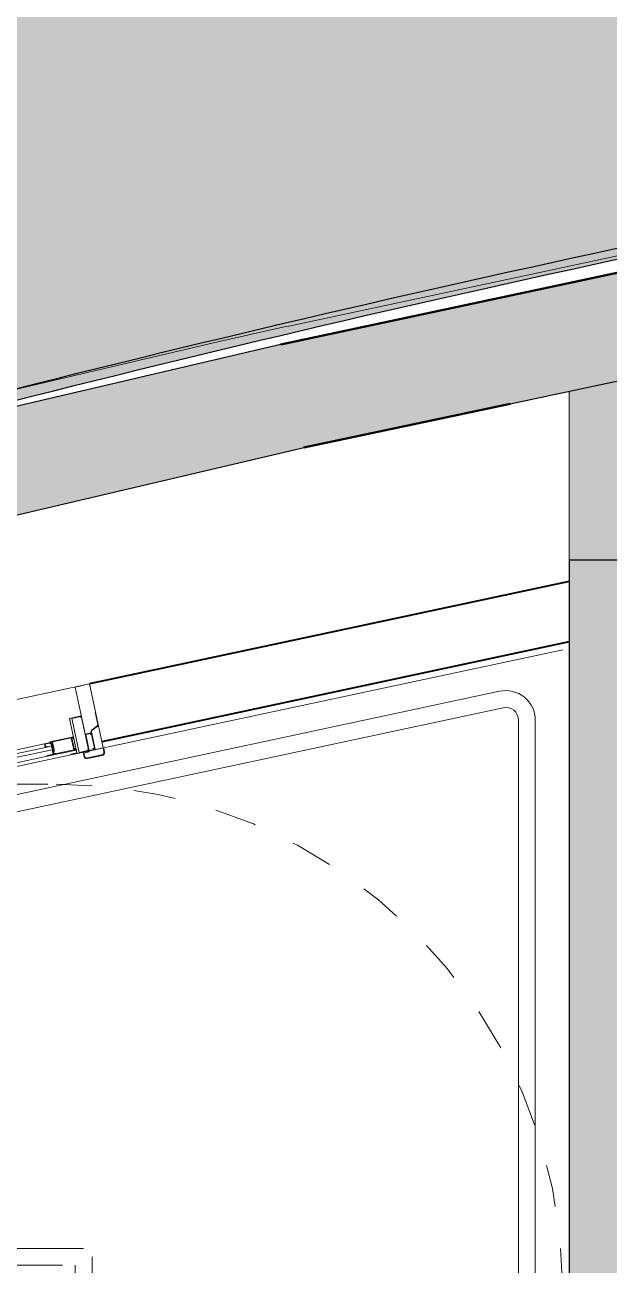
# Model space of a CAD drawing. Extents: x -14.2 to 52.3, y 3.7 to 90.9.
# Drawn here: x 6.863 to 8.247, y 24.754 to 27.693 of the extents above; entities that cross this region are included whole.
import ezdxf

# ---------------------------------------------------------------- set-up
doc = ezdxf.new("R2010")
doc.units = 0
doc.linetypes.add('limpo_PINI-PSG-PE-0102-LAZ-R00$0$Projeção', pattern=[0.396875, 0.238125, -0.15875])
for name, color, linetype in [('FOR_CONTROL', 2, 'Continuous'), ('limpo_PINI-PSG-PE-0102-LAZ-R00$0$PA_EXTE_3', 3, 'Continuous'), ('limpo_PINI-PSG-PE-0102-LAZ-R00$0$XR_ARQT', 7, 'Continuous'), ('XR_ARQT', 7, 'Continuous')]:
    doc.layers.add(name, color=color, linetype=linetype)
for name, color, linetype, lineweight in [('limpo_PINI-PSG-PE-0102-LAZ-R00$0$_Acima _ Corrimãos superiores', 7, 'limpo_PINI-PSG-PE-0102-LAZ-R00$0$Projeção', 5), ('limpo_PINI-PSG-PE-0102-LAZ-R00$0$A-DETL', 1, 'Continuous', 5), ('limpo_PINI-PSG-PE-0102-LAZ-R00$0$A-DETL-GENF', 1, 'Continuous', 5), ('limpo_PINI-PSG-PE-0102-LAZ-R00$0$A-FLOR-OVHD', 1, 'limpo_PINI-PSG-PE-0102-LAZ-R00$0$Projeção', 5), ('limpo_PINI-PSG-PE-0102-LAZ-R00$0$A-GLAZ', 151, 'Continuous', 5), ('limpo_PINI-PSG-PE-0102-LAZ-R00$0$A-WALL', 1, 'Continuous', 5), ('limpo_PINI-PSG-PE-0102-LAZ-R00$0$A-WALL-FNSH', 1, 'Continuous', 40), ('limpo_PINI-PSG-PE-0102-LAZ-R00$0$Corrimãos superiores', 7, 'Continuous', 5), ('limpo_PINI-PSG-PE-0102-LAZ-R00$0$S-BEAM', 12, 'Continuous', 5), ('limpo_PINI-PSG-PE-0102-LAZ-R00$0$S-COLS', 52, 'Continuous', 5)]:
    doc.layers.add(name, color=color, linetype=linetype, lineweight=lineweight)
doc.layers.add('PA_VEGE_AUX2', color=6, linetype='Continuous', plot=False)
doc.layers.add('PA_VEGE_FOR_DIEN', color=7, linetype='Continuous', lineweight=0, true_color=0xf6e26f)

# ---------------------------------------------------------------- blocks, each defined once
blk = doc.blocks.new('limpo_PINI-PSG-PE-0102-LAZ-R00$0$PINI-EST-PE-1101-TQR-R20_rvt-1-5PPE_008_LAZER__P_A_0_09_')
at = {"layer": 'limpo_PINI-PSG-PE-0102-LAZ-R00$0$S-BEAM'}
blk.add_hatch(color=50, dxfattribs=at).paths.add_polyline_path([(-249.9999999989989, 2299.999939629999), (-6.503266831714427e-08, 2299.999939629999), (-6.503266831714427e-08, 2753.625509995939), (-250.0000000650278, 2700.221920826172), (-250.0000000650278, 2321.93915090816)])
at = {"layer": 'limpo_PINI-PSG-PE-0102-LAZ-R00$0$S-COLS'}
h = blk.add_hatch(color=8, dxfattribs=at)
h.paths.add_polyline_path([(-3194.751455244714, 1000.046999254867), (-3219.917595124679, 1308.556371318867), (-3195.995428797973, 1547.263298242465), (-3220.888569781441, 1403.661030623523), (-3224.075395934081, 1325.957593506274), (-3218.838891671272, 1237.62728960931), (-3195.574080110567, 1007.443578054004)])
h.paths.add_polyline_path([(-3190.768896347021, 1577.413849040342), (-3078.370681454107, 1785.884000021798), (-2886.734503257663, 1942.648585189399), (-2914.992670855579, 1928.836338179826), (-3078.370681454107, 1794.6560883487), (-3184.77859737405, 1611.970376752358)])
h.paths.add_polyline_path([(-2242.109697290704, 2218.539518783009), (-2141.990352233764, 2249.894617891163), (-1896.982437459111, 2320.897897378903), (-2159.985202377434, 2248.008598787518)])
h.paths.add_polyline_path([(-932.9295162994757, 2811.161355225161), (-389.830558533127, 2925.992327107428), (445.9156234205523, 3105.182449630955), (-874.4296685516296, 2823.635699705128)])
at = {"layer": 'limpo_PINI-PSG-PE-0102-LAZ-R00$0$S-BEAM', "color": 55, "lineweight": 18}
blk.add_line((-250.000000065033, 2700.221879371169), (-250.000000065033, 2299.999939629995), dxfattribs=at)
at = {"layer": 'limpo_PINI-PSG-PE-0102-LAZ-R00$0$S-COLS', "color": 7, "lineweight": 50}
for p, q in [((2199.999999935931, 3479.218513004887), (-932.9295162994789, 2811.161355225159)), ((-878.5723068536959, 2567.126758009377), (-389.8305579088969, 2670.35204152658))]:
    blk.add_line(p, q, dxfattribs=at)
blk = doc.blocks.new('limpo_PINI-PSG-PE-0102-LAZ-R00$0$DAA_003_VEN_FIX_1FO - 0_60x0_60m 2-2892851-5PPE_008_LAZER__P_A_0_09_')
at = {"layer": 'limpo_PINI-PSG-PE-0102-LAZ-R00$0$A-DETL-GENF'}
for p, q in [((-300.0000000000078, 70.00000000096756), (-335.0000000000079, 70.00000000096756)), ((334.9999999999919, 70.00000000096756), (-335.0000000000079, 70.00000000096756)), ((-335.0000000000079, 70.00000000096756), (-335.0000000000079, -84.99999999999878)), ((-300.0000000000078, -54.48437802623921), (-300.0000000000078, 70.00000000096756)), ((299.9999999999919, 70.00000000096756), (334.9999999999919, 70.00000000096756)), ((299.9999999999919, -54.48812489434322), (299.9999999999919, 70.00000000096756)), ((334.9999999999919, -84.99999999999878), (334.9999999999919, 70.00000000096756)), ((-334.0188180490112, 1.923783273024473), (-335.000000000008, 1.923783273024469)), ((-335.0000000000078, -28.15390804663162), (-335.000000000008, 1.923783273024473)), ((-334.0188180490112, 1.923783273024473), (-334.018818049011, -28.0081942901278)), ((-299.9988070028244, 0.2266879946371509), (-300.0003190397877, -84.97159751242474)), ((-299.99887770372, -3.757073798676519), (-299.9988070028244, 0.2266879946371572)), ((-271.5992822712852, 0.226183980608433), (-299.9988070028243, 0.2266879946371612)), ((-271.5992822712852, 0.2261839806084304), (-299.9988070028244, 0.2266879946371509)), ((-271.600766661289, -83.41428676377619), (-271.5992822712852, 0.2261839806084304)), ((-271.600766661289, -83.41428676377619), (-271.5992822712852, 0.2261839806084304)), ((271.6001841591008, -83.42392709762788), (271.6016685491044, 0.2165436467567464)), ((271.6016685491044, 0.2165436467567464), (271.6001841591008, -83.42392709762788)), ((271.6016685491044, 0.216543646756739), (300.0011932806436, 0.216039632728098)), ((300.0011932806435, 0.2160396327281105), (271.6016685491044, 0.2165436467567464)), ((299.9996812436816, -84.9822458743338), (300.0011932806435, 0.2160396327281105)), ((300.0011225797481, -3.767722160585576), (300.0011932806436, 0.2160396327280999)), ((334.0188180489952, 1.923783273024473), (334.999999999992, 1.923783273024475)), ((334.0188180489952, 1.923783273024473), (334.0188180489951, -28.0081942901278)), ((334.9999999999919, -28.15390804663162), (334.999999999992, 1.923783273024473)), ((-298.2064515407418, -3.757105609347309), (-299.9988777037199, -3.75707379867652)), ((-298.2064515407419, -3.757105609347313), (-298.2064085193665, -1.332993294747018)), ((-298.2064085193664, -1.332993294747012), (-276.5993099500179, -1.333376761755774)), ((-276.5993099500179, -1.333376761755771), (-276.6007666519631, -83.41371690690936)), ((276.6016408687968, -1.343194568305814), (276.600184166852, -83.4235347134594)), ((298.2087394381453, -1.343578035314516), (276.6016408687968, -1.34319456830582)), ((298.20869641677, -3.767690349914814), (298.2087394381454, -1.343578035314518)), ((298.20869641677, -3.767690349914808), (300.0011225797481, -3.767722160585578)), ((-332.6681635313763, -31.80927712166014), (-317.5123983768753, -38.87845423054157)), ((-332.1263438409339, -30.97912621667609), (-317.0975605659787, -37.98907455109597)), ((-315.6208107982829, -84.9999999999987), (-315.6208107982832, -41.8512873489498)), ((-312.0153278147706, -47.95884489406256), (-314.6389746908429, -47.95884489406258)), ((-314.6389746908429, -47.95884489406258), (-314.6389746908426, -81.01688281833489)), ((-314.6378788402431, -41.91882843510251), (-314.637878840243, -46.97551774178994)), ((-314.637878840243, -46.97551774178995), (-313.000000000008, -46.97551774178994)), ((-313.000000000008, -46.97551774178994), (-313.000000000008, -45.66433272717929)), ((-313.000000000008, -45.66433272717929), (-312.0153278147707, -45.66433272717929)), ((-312.0153278147707, -45.66433272717929), (-312.0153278147707, -47.95884489406257)), ((-271.6006114492949, -48.58264789226982), (-271.6006579306931, -72.37654373311977)), ((-200.7987107881509, -46.30847504392307), (200.8028419472543, -46.30847504392307)), ((271.6006034024447, -48.59059265456513), (271.6006034024447, -72.38448849546049)), ((312.0153278147549, -45.66433272717941), (312.0153278147549, -47.95884489406269)), ((312.9999999999923, -45.66433272717941), (312.0153278147549, -45.66433272717941)), ((312.0153278147549, -47.95884489406267), (314.6389746908271, -47.95884489406269)), ((312.9999999999922, -46.97551774179006), (312.9999999999922, -45.66433272717941)), ((314.6378788402272, -46.97551774179006), (312.9999999999922, -46.97551774179005)), ((314.6378788402272, -41.91882843510262), (314.6378788402272, -46.97551774179004)), ((314.6389746908272, -47.95884489406269), (314.6389746908271, -81.01688281833499)), ((315.6208107982673, -84.99999999999882), (315.6208107982674, -41.8512873489499)), ((332.1263438409181, -30.97912621667609), (317.0975605659629, -37.98907455109606)), ((332.6681635313606, -31.80927712166016), (317.5123983768596, -38.87845423054165)), ((-336.0004881471134, -94.49979315639091), (-336.0003190476542, -84.97159751242438)), ((-336.0003190476542, -84.97159751242438), (-336.0004881471134, -94.49979315639096)), ((-336.0003190476542, -84.97159751242437), (-334.5003190474179, -84.97159751242438)), ((-300.0003190397877, -84.97159751242474), (-336.0003190476542, -84.97159751242438)), ((-335.0000000000079, -84.99999999999878), (334.9999999999919, -84.99999999999878)), ((-334.5004881473496, -94.49981977729571), (-334.500319047418, -84.9715975124244)), ((-315.6208107982829, -84.9999999999987), (-314.6393342668196, -84.9999999999987)), ((-314.6393342668196, -81.99999999999874), (-314.6393342668196, -84.9999999999987)), ((-313.0000000000078, -81.99999999999872), (-314.6393342668196, -81.99999999999874)), ((-314.6389746908427, -81.0168828183349), (-310.1606900284045, -81.01688281833488)), ((-310.1606900284045, -81.01688281833485), (-313.0000000000077, -82.65581601775902)), ((-313.0000000000077, -82.65581601775904), (-313.0000000000077, -81.99999999999879)), ((-300.0002483629145, -80.98918931462944), (-300.0003190639815, -84.97296076628344)), ((-300.0003190639815, -84.97296076628344), (-256.3608132810308, -84.97373524836821)), ((-298.2078221999365, -80.98922112530022), (-300.0002483629145, -80.98918931462944)), ((-298.2078221999365, -80.98922112530023), (-298.2078652213118, -83.41333343990061)), ((-276.600766651963, -83.41371690690936), (-298.2078652213117, -83.4133334399006)), ((-287.5003598587368, -87.27159751206248), (-287.5004881547512, -94.50065389897809)), ((-286.0003190683836, -84.97320922806112), (-286.0004881549875, -94.50068051988289)), ((-286.0004881549875, -94.50068051988286), (-286.0003190683836, -84.97320922806112)), ((-286.0003190683836, -84.97320922806112), (-256.3608132810307, -84.97373524836823)), ((-256.3607856098777, -83.41455723183226), (-271.600766661289, -83.41428676377619)), ((-256.3607856098778, -83.41455723183226), (-271.600766661289, -83.41428676377619)), ((-256.3607856098778, -83.41455723183226), (-256.3608132810307, -84.97373524836823)), ((-256.3608132810307, -84.97373524836823), (-256.3607856098778, -83.41455723183226)), ((201.0004915217162, -76.49617067744947), (-201.0005544233047, -76.49617067744947)), ((256.3602031076896, -83.42365662957185), (256.3601754365366, -84.98283464610783)), ((256.3602031076896, -83.42365662957185), (256.3601754365366, -84.98283464610783)), ((299.9996812194873, -84.9836091281925), (256.3601754365366, -84.98283464610785)), ((256.3601754365366, -84.98283464610783), (285.9996812238894, -84.98336066641487)), ((256.3602031076896, -83.42365662957185), (271.6001841591008, -83.42392709762788)), ((271.6001841591008, -83.42392709762788), (256.3602031076896, -83.42365662957185)), ((276.600184166852, -83.42353471345942), (298.2072827362007, -83.4239181804681)), ((285.9996812238894, -84.98336066641487), (285.9995121372855, -94.51083195823664)), ((285.9996812238894, -84.98336066641487), (285.9995121372855, -94.5108319582366)), ((287.4996404330637, -87.28180219222574), (287.4995121370494, -94.51085857914134)), ((298.2073257575761, -80.99980586586773), (298.2072827362008, -83.4239181804681)), ((298.2073257575761, -80.99980586586771), (299.9997519205542, -80.99983767653849)), ((299.9997519205542, -80.99983767653849), (299.9996812194873, -84.98360912819248)), ((335.9996812288705, -84.98352367776165), (299.9996812436816, -84.9822458743338)), ((310.1606900283889, -81.01688281833499), (312.9999999999922, -82.65581601775914)), ((314.6389746908271, -81.016882818335), (310.160690028389, -81.01688281833499)), ((312.9999999999923, -81.99999999999883), (314.639334266804, -81.99999999999883)), ((312.9999999999922, -82.65581601775915), (312.9999999999922, -81.9999999999989)), ((314.639334266804, -81.99999999999883), (314.639334266804, -84.99999999999882)), ((315.6208107982674, -84.99999999999882), (314.639334266804, -84.99999999999882)), ((334.4995121296477, -94.51169270082349), (334.4996812295792, -84.98347043595217)), ((335.9996812288705, -84.98352367776165), (334.4996812295792, -84.98347043595217)), ((335.9995121294114, -94.5117193217282), (335.9996812288705, -84.98352367776167)), ((335.9995121294114, -94.51171932172825), (335.9996812288705, -84.98352367776165)), ((-293.5006212583302, -102.0005474141779), (-328.5006212528183, -101.9999262597336)), ((-328.5006212528182, -101.9999262597336), (-293.5006212583302, -102.0005474141779)), ((-293.5005946374254, -100.5005474144142), (-328.5005946319135, -100.4999262599698)), ((293.4993790315807, -102.0109650615792), (328.4993790260688, -102.0115862160233)), ((293.4993790315807, -102.0109650615792), (328.4993790260688, -102.0115862160233)), ((293.4994056524854, -100.5109650618154), (328.4994056469735, -100.5115862162595))]:
    blk.add_line(p, q, dxfattribs=at)
at = {"layer": 'limpo_PINI-PSG-PE-0102-LAZ-R00$0$A-DETL-GENF', "lineweight": 15}
for p, q in [((-314.513857205422, -43.99999999999879), (-314.513857205422, -44.99999999999881)), ((-300.0000000000078, -43.99999999999872), (-314.513857205422, -43.99999999999879)), ((-314.513857205422, -44.99999999999881), (-314.000000000008, -44.9999999999988)), ((-314.000000000008, -44.99999999999881), (-314.000000000008, -46.9477534505149)), ((-314.000000000008, -46.9477534505149), (-313.0000000000079, -46.94775345051489)), ((-313.000000000008, -46.94775345051489), (-313.000000000008, -44.99999999999878)), ((-313.000000000008, -44.99999999999878), (-301.0000000000078, -44.99999999999873)), ((-301.0000000000078, -44.99999999999873), (-301.0000000000077, -83.99999999999872)), ((-300.0000000000077, -83.99999999999874), (-300.0000000000078, -43.99999999999873)), ((-271.6006845516247, -44.46357318241187), (-271.6006114492949, -48.58264789226981)), ((-271.6006845516247, -44.46357318241187), (-214.5005971073789, -44.4635731824206)), ((-269.9011092602657, -48.58261773074616), (-271.6006114492949, -48.58264789226982)), ((-269.9011557416593, -45.96354480486949), (-267.5006734387919, -45.96350220286273)), ((-269.9011557416593, -45.96354480486949), (-269.9011092602657, -48.58261773074616)), ((-267.5006734387919, -45.96350220286273), (-267.5001587666663, -74.9635757372184)), ((-265.7006509118537, -45.9635749663938), (-220.5005971463835, -45.96357496639934)), ((-265.7006509118605, -74.96360946585449), (-265.7006509118537, -45.9635749663938)), ((-220.5005971463835, -45.96357496639934), (-220.500597146387, -68.26360149531044)), ((-214.5005704864427, -45.96357496638742), (-219.0005953618069, -45.96357496638681)), ((-219.0005953618069, -45.9635749663868), (-219.0005953618101, -66.01362543957238)), ((-200.8007783556461, -46.31116561987037), (-218.8006319940056, -46.31148506812696)), ((-218.8005884118479, -48.76719563364539), (-218.8006319940056, -46.31148506812696)), ((-218.8005884118479, -48.76719563364539), (-217.1380722321441, -49.87443140924093)), ((-217.1380722321441, -49.87443140924093), (-217.137867482758, -61.41138272117244)), ((-216.000581818543, -62.51138649701834), (-216.0007965593699, -50.41145051425425)), ((216.0027635913066, -54.91778049808939), (-215.9986490586585, -54.91778049808939)), ((-214.5005971073789, -44.4635731824206), (-214.5005704864428, -45.96357496638742)), ((-213.0008498016512, -47.41139727291763), (-201.9006591713166, -47.4112002748411)), ((-201.9005455859721, -53.81135908891145), (-206.9418932072517, -53.8114485590672)), ((-206.9418932072517, -53.8114485590672), (-206.9418736859705, -54.91140824628695)), ((-206.9418736859705, -54.91140824628694), (-200.8006257267552, -54.91129925590328)), ((-201.9006591713166, -47.41120027484109), (-201.9005455859721, -53.81135908891145)), ((-200.8006257267552, -54.91129925590329), (-200.8007783556461, -46.31116561987037)), ((200.8006053170136, -54.9191057103471), (200.8007747462737, -46.31897207462875)), ((206.9418532760043, -54.91922669766449), (200.8006053170135, -54.9191057103471)), ((200.8007747462737, -46.31897207462875), (218.8006283839748, -46.31932668561654)), ((201.9006534130234, -47.4190088782156), (201.9005273249626, -53.81916769205187)), ((201.9005273249626, -53.81916769205186), (206.9418749460578, -53.81926701048498)), ((213.0008440429519, -47.41922756052509), (201.9006534130233, -47.41900887821561)), ((206.9418749460577, -53.81926701048499), (206.9418532760043, -54.9192266976645)), ((214.500597107254, -44.47140639979148), (214.5005675560628, -45.97140818370342)), ((214.5005675560629, -45.97140818370342), (219.0005924314185, -45.97141697450569)), ((271.6006845513908, -44.47151794485784), (214.500597107254, -44.47140639979146)), ((216.0005465619947, -62.51922264457633), (216.000784940058, -50.41928666225482)), ((217.1380616618975, -49.88226977891163), (217.137834375066, -61.41922109042117)), ((218.8005800045842, -48.77503725104514), (217.1380616618974, -49.88226977891163)), ((218.8005800045842, -48.77503725104514), (218.8006283839748, -46.31932668561655)), ((219.0005924314185, -45.97141697450568), (219.0005532636289, -66.02146744765301)), ((220.5005942159921, -45.97141990477312), (220.5005506528726, -68.27144643364167)), ((265.7006479813761, -45.97150820311558), (220.5005942159921, -45.97141990477313)), ((265.700591329788, -74.97154270252094), (265.7006479813762, -45.97150820311558)), ((267.500670508453, -45.97143895593022), (267.5000991846563, -74.97151248922516)), ((269.9011528112326, -45.97148624728146), (267.500670508453, -45.97143895593022)), ((269.9011528112327, -45.97148624728145), (269.9011012134777, -48.59055917306232)), ((269.9011012134777, -48.59055917306232), (271.6006034024447, -48.59059265456512)), ((271.6006845513908, -44.47151794485784), (271.6006034024447, -48.59059265456513)), ((299.999999999992, -43.9999999999989), (314.5138572054063, -43.9999999999989)), ((299.9999999999922, -83.9999999999989), (299.9999999999921, -43.9999999999989)), ((300.9999999999921, -44.9999999999989), (300.9999999999922, -83.99999999999889)), ((312.9999999999922, -44.99999999999889), (300.9999999999921, -44.9999999999989)), ((312.9999999999922, -46.94775345051501), (312.9999999999922, -44.9999999999989)), ((313.9999999999922, -46.947753450515), (312.9999999999922, -46.947753450515)), ((313.9999999999922, -44.99999999999891), (313.9999999999922, -46.947753450515)), ((314.5138572054063, -44.99999999999891), (313.9999999999922, -44.99999999999891)), ((314.5138572054063, -43.9999999999989), (314.5138572054063, -44.99999999999891)), ((-314.6393342668195, -81.9999999999987), (-313.0000000000077, -81.9999999999987)), ((-314.513857205422, -83.99999999999878), (-314.0000000000078, -83.99999999999878)), ((-314.513857205422, -83.99999999999878), (-314.513857205422, -84.99999999999875)), ((-314.513857205422, -84.99999999999875), (-290.0000000000078, -84.9999999999987)), ((-314.0000000000078, -81.99999999999879), (-313.0000000000078, -81.99999999999879)), ((-314.0000000000078, -83.99999999999878), (-314.0000000000078, -81.99999999999879)), ((-313.0000000000077, -81.99999999999879), (-313.0000000000077, -83.99999999999878)), ((-301.0000000000077, -83.99999999999872), (-313.0000000000077, -83.99999999999878)), ((-300.0003012925177, -87.27159751206241), (-300.0002604979911, -84.97296076732283)), ((-287.5003598587369, -87.2715975120625), (-300.0003012925177, -87.27159751206241)), ((-290.0000000000077, -83.99999999999872), (-300.0000000000077, -83.99999999999872)), ((-290.0000000000078, -84.9999999999987), (-290.0000000000078, -83.99999999999872)), ((-269.9006869835798, -72.37651356327693), (-271.6006579306931, -72.37654373311977)), ((-271.6006579306938, -76.46361125033208), (-271.6006579306931, -72.37654373311977)), ((-201.0005544232866, -76.46361125034296), (-271.6006579306938, -76.4636112503321)), ((-269.9006410695336, -74.96361833922518), (-269.9006869835798, -72.37651356327693)), ((-269.9006410695337, -74.96361833922518), (-267.5001587666664, -74.9635757372184)), ((-220.5005971464054, -74.96360946586161), (-265.7006509118605, -74.96360946585447)), ((-220.500597146387, -68.26360149531043), (-217.5005935774161, -68.26360149531172)), ((-220.500597146402, -73.61389400037591), (-220.5005971464054, -74.96360946586162)), ((-218.3732377741497, -74.79807289145708), (-219.8336678292117, -73.33764283256498)), ((-217.500593577414, -66.01359881863621), (-219.00059536181, -66.0136254395724)), ((-218.8006315630339, -61.41141223069499), (-217.137867482758, -61.41138272117245)), ((-218.8006315630339, -61.411412230695), (-218.800581728299, -64.21943485925016)), ((-217.7006222433412, -64.21941533797255), (-218.800581728299, -64.21943485925016)), ((-217.7006525556542, -62.51141666863217), (-216.0005818185429, -62.51138649701834)), ((-217.7006222433412, -64.21941533797255), (-217.7006525556542, -62.51141666863218)), ((-217.5005935774137, -63.86359537372593), (-216.0005917930541, -63.86356875278975)), ((-217.500593577414, -66.01359881863621), (-217.5005935774136, -63.86359537372594)), ((-217.5005935774161, -68.26360149531172), (-217.5005935774144, -74.4366118307144)), ((-216.000591793054, -63.86356875278975), (-216.0005917930535, -74.96360946586267)), ((-216.0005917930535, -74.96360946586266), (-201.0005810442228, -74.96360946586503)), ((-215.9985243028063, -63.8603386670697), (216.002621269646, -63.8603386670697)), ((-201.0005810442228, -74.96360946586503), (-201.0005544232866, -76.46361125034296)), ((201.0005214622738, -74.97141631088348), (201.0004919110826, -76.47141809530655)), ((201.0004919110827, -76.47141809530652), (271.6005954183551, -76.47155601266499)), ((216.0005322110758, -74.97144561341638), (201.0005214622738, -74.97141631088348)), ((216.0005538950164, -63.87140490036465), (216.0005322110759, -74.97144561341638)), ((217.7006172990437, -62.51925613727997), (216.0005465619947, -62.51922264457634)), ((217.5005556793212, -63.87143445155574), (216.0005538950164, -63.87140490036465)), ((218.8005984552811, -61.41925384815492), (217.137834375066, -61.41922109042117)), ((217.5005470839075, -68.27144057313313), (217.5005350249243, -74.44445090852403)), ((217.5005514792878, -66.02143789646192), (217.5005556793212, -63.87143445155574)), ((217.5005514792878, -66.02143789646192), (219.000553263629, -66.02146744765301)), ((220.5005506528727, -68.27144643364167), (217.5005470839075, -68.27144057313313)), ((217.7005836501537, -64.22725480655787), (217.7006172990437, -62.51925613727996)), ((217.7005836501537, -64.22725480655787), (218.8005431350713, -64.22727647660737)), ((218.3731785155433, -74.8059136739773), (219.8336114235541, -73.34548646803948)), ((218.800598455281, -61.41925384815492), (218.8005431350713, -64.22727647660737)), ((220.5005402010862, -73.62173893869692), (220.5005375644191, -74.97145440418005)), ((220.5005375644191, -74.97145440418007), (265.700591329788, -74.97154270252094)), ((269.9005814874358, -74.97155978057638), (267.5000991846563, -74.97151248922515)), ((269.9005814874358, -74.97155978057638), (269.9006324553936, -72.38445500472278)), ((269.9006324553936, -72.38445500472278), (271.6006034024447, -72.38448849546047)), ((271.6005954183551, -76.47155601266499), (271.6006034024447, -72.38448849546047)), ((287.4996404330637, -87.28180219222574), (299.9995818589704, -87.28224587189268)), ((289.9999999999923, -83.99999999999896), (299.9999999999922, -83.99999999999892)), ((289.9999999999922, -84.99999999999895), (289.9999999999922, -83.99999999999896)), ((314.5138572054064, -84.99999999999885), (289.9999999999922, -84.99999999999893)), ((299.9995818589704, -87.28224587189271), (299.9996226534969, -84.98360912715312)), ((300.9999999999922, -83.99999999999889), (312.9999999999922, -83.99999999999889)), ((312.9999999999922, -81.9999999999989), (312.9999999999922, -83.99999999999889)), ((313.9999999999922, -81.99999999999889), (312.9999999999923, -81.99999999999889)), ((314.6393342668039, -81.99999999999882), (312.9999999999922, -81.99999999999882)), ((313.9999999999922, -83.99999999999888), (313.9999999999922, -81.99999999999889)), ((314.5138572054064, -83.99999999999888), (313.9999999999922, -83.99999999999888)), ((314.5138572054064, -83.99999999999888), (314.5138572054064, -84.99999999999885))]:
    blk.add_line(p, q, dxfattribs=at)
at = {"layer": 'limpo_PINI-PSG-PE-0102-LAZ-R00$0$A-DETL-GENF'}
for centre, radius, start, end in [((-330.7405976411807, -28.00819429012779), 4.261894057014553, 181.959319157255, 243.1099928223053), ((-330.7405976411807, -28.00819429012779), 3.278220407830249, 180.0000000000001, 244.994014144584), ((330.7405976411649, -28.0081942901278), 3.278220407830183, 295.0059858554167, 359.9999999999996), ((330.7405976411649, -28.0081942901278), 4.261894057014498, 296.8900071776943, 358.0406808427446), ((-318.8990313587763, -41.85128734894982), 3.278220560492992, 2.417221557912273e-13, 64.99401414458346), ((-318.8990309969274, -41.85128685158217), 4.261687408517846, 359.0919067197414, 64.99401414458413), ((318.8990309969116, -41.85128685158225), 4.261687408517846, 115.0059858554159, 180.9080932802582), ((318.8990313587605, -41.85128734894991), 3.278220560492966, 115.0059858554166, 179.9999999999999), ((-328.5004881482946, -94.49992626091469), 7.499999999999972, 179.9989831563404, 269.9989831563399), ((-328.5004881482945, -94.49992626091472), 7.500000000000028, 179.9989831563403, 269.9989831563399), ((-328.5004881482946, -94.49992626091472), 5.999999999999988, 179.9989831563406, 269.9989831563403), ((-293.5004881538064, -94.50054741535905), 7.500000000000028, 269.9989831563395, 359.9989831563395), ((-293.5004881538064, -94.50054741535905), 7.500000000000028, 269.9989831563395, 359.9989831563395), ((-293.5004881538064, -94.50054741535905), 6.000000000000045, 269.9989831563398, 359.9989831563399), ((293.4995121361044, -94.51096506276033), 7.499999999999972, 179.9989831563412, 269.9989831563408), ((293.4995121361044, -94.51096506276033), 7.500000000000028, 179.998983156341, 269.9989831563403), ((293.4995121361044, -94.51096506276033), 5.999999999999988, 179.9989831563407, 269.9989831563403), ((328.4995121305926, -94.51158621720447), 7.499999999999972, 269.9989831563408, 359.9989831563404), ((328.4995121305925, -94.51158621720444), 7.500000000000028, 269.9989831563403, 359.9989831563402), ((328.4995121305926, -94.51158621720447), 5.999999999999988, 269.9989831563403, 359.9989831563401)]:
    blk.add_arc(centre, radius, start, end, dxfattribs=at)
at = {"layer": 'limpo_PINI-PSG-PE-0102-LAZ-R00$0$A-DETL-GENF', "lineweight": 15}
for centre, radius, start, end in [((-213.0007965598422, -50.41139727244524), 2.999999999999994, 90.00101684365063, 180.0010168436498), ((213.0007849406401, -50.41922755994296), 2.99999999999999, 359.9988712289896, 89.99887122899014), ((-220.1099189977481, -73.61389400037687), 0.3906781486548693, 44.99999992486716, 179.9999999998562), ((-218.0117767124592, -74.43661183071453), 0.5111831350409487, 224.9999999248703, 1.511399584631463e-11), ((218.011718159968, -74.44445190712091), 0.5111831350409465, 179.9998880726252, 314.9998881477719), ((220.109862052433, -73.62173817550776), 0.3906781486548702, 359.9998880727824, 134.9998881477715)]:
    blk.add_arc(centre, radius, start, end, dxfattribs=at)
blk = doc.blocks.new('limpo_PINI-PSG-PE-0102-LAZ-R00$0$Tipo de corrimão superior - Corrimão superior_Interno_-V4-5PPE_008_LAZER__P_A_0_09_')
at = {"layer": 'limpo_PINI-PSG-PE-0102-LAZ-R00$0$_Acima _ Corrimãos superiores'}
for p, q in [((-1420.00981707901, -163.0776696004169), (-1380.009817079009, -144.4253632742169)), ((-1380.009817079009, -144.4253632742169), (-1380.009817079011, -1037.456626103615)), ((-1420.00981707901, -163.0776696004169), (-1420.009817079011, -1037.456626103615)), ((-1420.009817079011, -1037.456626103615), (-1420.009817079011, -1065.038686754028)), ((-1380.009817079011, -1037.456626103615), (-1380.009817079011, -1065.038686754028)), ((-1420.009817079011, -1065.038686754028), (-1420.009817079012, -1605.000063640039)), ((-1380.009817079011, -1065.038686754028), (-1380.009817079012, -1605.000063640039)), ((-1525.009817079012, -1675.000063640039), (-1525.009817079012, -1635.000063640039)), ((-1450.009817079012, -1635.000063640039), (-1525.009817079012, -1635.000063640039)), ((-1450.009817079012, -1675.000063640039), (-1525.009817079012, -1675.000063640039))]:
    blk.add_line(p, q, dxfattribs=at)
for radius, start, end in [(30, 270.0000000000001, 4.342517325091521e-13), (70, 270, 3.722157707221292e-13)]:
    blk.add_arc((-1450.009817079012, -1605.000063640039), radius, start, end, dxfattribs=at)
at = {"layer": 'limpo_PINI-PSG-PE-0102-LAZ-R00$0$Corrimãos superiores', "color": 50}
for p, q in [((-1600.009817079008, 669.9999363599338), (-1450.009817079008, 669.9999363599338)), ((-1450.009817079008, 669.9999363599338), (-1400.009817079008, 669.9999363599337)), ((-1380.009817079008, 649.9999363599335), (-1380.009817079008, 627.5819970103469)), ((-1600.009817079008, 629.9999363599337), (-1450.009817079008, 629.9999363599337)), ((-1420.009817079008, 629.9999363599339), (-1420.009817079008, 627.5819970103469)), ((-1420.009817079008, 627.5819970103465), (-1420.009817079009, 24.42233039958328)), ((-1380.009817079008, 627.5819970103465), (-1380.009817079009, 43.07463672578323)), ((-1670.009817079008, 585.0385594739097), (-1670.009817079008, 599.9999363599338)), ((-1630.009817079008, 585.0385594739097), (-1630.009817079008, 599.9999363599338)), ((-1670.009817079008, 557.4564988234972), (-1670.009817079008, 585.0385594739093)), ((-1630.009817079008, 557.4564988234972), (-1630.009817079008, 585.0385594739093)), ((-1670.009817079008, -1307.456626103659), (-1670.009817079008, 557.4564988234976)), ((-1630.009817079008, -1307.456626103659), (-1630.009817079008, 557.4564988234976)), ((-1420.009817079009, 24.42233039958314), (-1380.009817079009, 43.07463672578306)), ((-1670.009817079008, -1335.038686754073), (-1670.009817079008, -1307.45662610366)), ((-1630.009817079008, -1335.038686754073), (-1630.009817079008, -1307.45662610366)), ((-1670.009817079008, -2160.000063640081), (-1670.009817079008, -1335.038686754073)), ((-1630.009817079008, -2160.000063640081), (-1630.009817079008, -1335.038686754073)), ((-1525.009817079012, -2190.000063640082), (-1600.009817079008, -2190.000063640081)), ((-1525.009817079012, -2230.000063640082), (-1525.009817079012, -2190.000063640082)), ((-1525.009817079012, -2230.000063640082), (-1600.009817079009, -2230.000063640081))]:
    blk.add_line(p, q, dxfattribs=at)
for centre, radius, start, end in [((-1600.009817079008, 599.9999363599338), 70.00000000000007, 90.00000000000044, 180.0000000000004), ((-1600.009817079008, 599.9999363599338), 29.99999999999977, 90.00000000000044, 180.0000000000001), ((-1600.009817079008, -2160.000063640081), 70.00000000000023, 180.0000000000002, 269.9999999999998), ((-1600.009817079008, -2160.000063640081), 29.99999999999977, 180.0000000000005, 269.9999999999996)]:
    blk.add_arc(centre, radius, start, end, dxfattribs=at)
blk = doc.blocks.new('limpo_PINI-PSG-PE-0102-LAZ-R00$0$Tipo de corrimão superior - Corrimão superior_Interno_-V6-5PPE_008_LAZER__P_A_0_09_')
at = {"layer": 'limpo_PINI-PSG-PE-0102-LAZ-R00$0$Corrimãos superiores', "color": 50}
for p, q in [((-2156.915847195914, 1617.368599507472), (-414.6339306342284, 1989.833471177104)), ((-2148.553601118639, 1578.2524539849), (-406.271684556953, 1950.717325654532)), ((-369.9999999989965, 1921.380216512602), (-369.9999999989982, 855.0385594739488)), ((-329.9999999989965, 1921.380216512602), (-329.9999999989982, 855.0385594739488)), ((-369.9999999989982, 855.038559473949), (-369.9999999989983, 827.4564988235359)), ((-329.9999999989982, 855.038559473949), (-329.9999999989983, 827.4564988235359)), ((-369.9999999989983, 827.4564988235355), (-369.9999999989988, 514.0499492419191)), ((-329.9999999989983, 827.4564988235355), (-329.9999999989988, 532.7022555681189))]:
    blk.add_line(p, q, dxfattribs=at)
for radius, start in [(69.99999999999994, 3.722157707221288e-13), (29.99999999999999, 4.342517325091502e-13)]:
    blk.add_arc((-399.9999999989965, 1921.380216512602), radius, start, 102.0670460802596, dxfattribs=at)
blk = doc.blocks.new('limpo_PINI-PSG-PE-0102-LAZ-R00$0$A$C745163c0')
at = {"layer": 'limpo_PINI-PSG-PE-0102-LAZ-R00$0$A-DETL-GENF'}
blk.add_hatch(color=252, dxfattribs=at).paths.add_polyline_path([(-1214.787636157405, -4240.395708894914), (-734.9999999999982, -4240.395708894914), (-734.9999999999891, -1740.395708894896), (-1234.999999999989, -1740.395708894896), (-1234.999999999989, -3990.39570889491), (-4499.999999999991, -3990.39570889491), (-4499.999999999991, -1240.395708894896), (-5000, -1240.395708894896), (-4999.999999999989, -3990.39570889491), (-7375.937775145047, -3990.39570889491), (-7543.986030821837, -3977.281267061389), (-7694.42563579933, -3929.948139145388), (-7830.036630680717, -3850.925195539308), (-7943.574906116687, -3743.25718198852), (-8030.343387454669, -3617.521555996798), (-8089.491991287403, -3469.461518771237), (-8114.533597318469, -3320.404331109323), (-8875.574214688535, 3522.443641694073), (-8899.917729702662, 3763.300122462366), (-8904.075530512055, 3840.957657146344), (-8900.888704359408, 3918.661094263593), (-8864.778731952014, 4126.970440392437), (-8758.370816032071, 4309.656151988787), (-8594.992805433543, 4443.836401819895), (-8223.708323604631, 4625.315719474598), (-7834.729374900969, 4764.894681531227), (-7573.003578863115, 4836.939214548227), (-7299.999816269425, 4908.380938356459), (-6554.429803129613, 5083.097606346666), (-6069.830693111092, 5185.352105033297), (-3680.000134642007, 5695.854618634348), (-3680.000134642007, 4815.00000327007), (-5930.000134576967, 4815.00000327007), (-5930.000134576967, 2215.000063640717), (-3480.000134576951, 2215.000063640717), (-3480.000134576951, 2515.000063640189), (-5680.000134641992, 2515.000063640189), (-5680.000134641992, 4515.000003270066), (-3480.000134576951, 4515.000003270066), (-3480.000134576951, 5994.218576658848), (-6362.302175040107, 5379.095145197643), (-6612.92965087888, 5326.161418864929), (-7360.175003462491, 5151.05215229643), (-7643.4326675931, 5076.927108689699), (-7910.040774657174, 4999.664094729622), (-8035.626835549692, 4959.798679839514), (-8155.8338304032, 4918.914178025039), (-8270.059626957987, 4877.001540261248), (-8378.04577010445, 4833.932770107574), (-8429.061986538542, 4812.160208057001), (-8561.244346179796, 4746.242041423717), (-8692.231508701814, 4677.979722777214), (-8956.08663590084, 4462.137704067682), (-9117.276436118336, 4161.762682643355), (-9151.268867539406, 3822.569787971443), (-9122.61377512868, 3481.549387924664), (-8362.531953986712, -3350.896130609268), (-8324.784294195964, -3555.680415860734), (-8245.996238974483, -3744.150820349896), (-8128.708811086182, -3913.166002882095), (-7977.761832137759, -4052.383055818373), (-7796.280242439114, -4158.240889846926), (-7597.488944431966, -4221.553335502187), (-7388.979030996094, -4240.395708894881), (-2219.611854907407, -4240.395708894899)])
at = {"layer": 'limpo_PINI-PSG-PE-0102-LAZ-R00$0$A-DETL', "color": 1, "lineweight": 30}
for p, q in [((-3480.000134576954, 5994.218576658841), (-6122.056131601197, 5429.836263159028)), ((-6069.830693111096, 5185.352105033297), (-3680.000134642007, 5695.854618634345)), ((-6122.056131593332, 5429.836263160749), (-6612.929650878843, 5326.161418864929)), ((-6612.92965087888, 5326.161418864922), (-7360.175003462483, 5151.052152296434)), ((-6554.429803129613, 5083.097606346662), (-6069.8306931083, 5185.352105033886)), ((-7299.999816269423, 4908.380938356455), (-6554.429803129497, 5083.097606346691)), ((-3680.000134642007, 4815.000003270063), (-5930.000134576967, 4815.000003270063)), ((-5930.000134576967, 4815.000003270063), (-5930.000134576967, 2215.000063640724))]:
    blk.add_line(p, q, dxfattribs=at)
at = {"layer": 'limpo_PINI-PSG-PE-0102-LAZ-R00$0$A-FLOR-OVHD'}
blk.add_line((-7265.009951656995, 4285.056853959661), (-7145.009951656985, 4285.056853959661), dxfattribs=at)
blk.add_arc((-7145.009951656985, 3085.056853959661), 1200.000000000001, 0, 90, dxfattribs=at)
at = {"layer": 'limpo_PINI-PSG-PE-0102-LAZ-R00$0$A-WALL', "color": 170, "lineweight": 40}
for p, q in [((-5930.000134576967, 4765.000003283967), (-7065.857871383096, 4522.176438306968)), ((-5930.000134576967, 4621.836613200747), (-7036.590010112656, 4385.269928977963))]:
    blk.add_line(p, q, dxfattribs=at)
at = {"layer": 'limpo_PINI-PSG-PE-0102-LAZ-R00$0$A-WALL-FNSH', "lineweight": 5}
for p, q in [((-3480.000134642016, 6035.115720232894), (-6593.739148721865, 5369.985637142621)), ((-6762.075123661667, 5332.294334630824), (-7417.919906491873, 5178.603851970613)), ((-7032.480020399577, 4370.809627557988), (-5945.000134576962, 4603.290979895941))]:
    blk.add_line(p, q, dxfattribs=at)
at = {"layer": 'limpo_PINI-PSG-PE-0102-LAZ-R00$0$A-WALL-FNSH', "color": 50, "lineweight": 5}
blk.add_arc((-4767.967546649648, -3177.178914125721), 8740.000000000002, 102.0578116241595, 103.1886945494758, dxfattribs=at)
at = {"lineweight": 5}
blk.add_blockref('limpo_PINI-PSG-PE-0102-LAZ-R00$0$PINI-EST-PE-1101-TQR-R20_rvt-1-5PPE_008_LAZER__P_A_0_09_', (-5680.000134577966, 2515.000063640069), dxfattribs=at)
at = {"layer": 'limpo_PINI-PSG-PE-0102-LAZ-R00$0$A-GLAZ', "rotation": 12.06704608025933}
blk.add_blockref('limpo_PINI-PSG-PE-0102-LAZ-R00$0$DAA_003_VEN_FIX_1FO - 0_60x0_60m 2-2892851-5PPE_008_LAZER__P_A_0_09_', (-7378.821659499411, 4383.689372745288), dxfattribs=at)
at = {"layer": 'limpo_PINI-PSG-PE-0102-LAZ-R00$0$Corrimãos superiores', "color": 50}
for name in ['limpo_PINI-PSG-PE-0102-LAZ-R00$0$Tipo de corrimão superior - Corrimão superior_Interno_-V6-5PPE_008_LAZER__P_A_0_09_', 'limpo_PINI-PSG-PE-0102-LAZ-R00$0$Tipo de corrimão superior - Corrimão superior_Interno_-V4-5PPE_008_LAZER__P_A_0_09_']:
    blk.add_blockref(name, (-5680.000134577966, 2515.000063640069), dxfattribs=at)
blk = doc.blocks.new('limpo_PINI-PSG-PE-0102-LAZ-R00')
at = {"layer": 'limpo_PINI-PSG-PE-0102-LAZ-R00$0$XR_ARQT', "xscale": 0.001000000000038553, "yscale": 0.001000000000038553, "zscale": 0.001000000000038553}
blk.add_blockref('limpo_PINI-PSG-PE-0102-LAZ-R00$0$A$C745163c0', (14.12395706891857, 21.59203309899526), dxfattribs=at)
at = {"layer": 'limpo_PINI-PSG-PE-0102-LAZ-R00$0$PA_EXTE_3'}
blk.add_lwpolyline([(-6.830897690729113, 30.12167466836081), (-6.830897690729113, 29.57167466836086), (1.002364343794504, 29.57167466836083, -0.380245224274439), (5.053379563935465, 25.97019055355436, -0.1531801287073916), (5.484150721675237, 26.34847170504464, -0.05135231845461264), (6.200871258896051, 26.63480315547363, -0.01985786056693518), (9.339765754052713, 27.3537090798965), (10.68896945769017, 27.64190738622924), (10.42478953059854, 28.18774906552797, 0.3463695001600208), (9.86868876508693, 28.45855234956494), (8.041186462910261, 28.0619480758721, -0.1561362602555584), (6.827444847312432, 28.17890672939174), (-2.798764884455749, 32.31519822789124, 0.3284251371073352), (-3.953654568017672, 32.0462298143226), (-5.299559249290085, 30.47187075314994, -0.2192842259105381), (-6.059661131787839, 30.12167466836081)], format="xyb", close=True, dxfattribs=at)

msp = doc.modelspace()

# ---------------------------------------------------------------- hatches: boundary and pattern name
at = {"layer": 'PA_VEGE_FOR_DIEN'}
h = msp.add_hatch(color=256, dxfattribs=at)
h.dxf.hatch_style = 1
edge = h.paths.add_edge_path()
edge.add_line((10.68896945769018, 27.64190738622925), (10.42478953059852, 28.18774906552799))
edge.add_arc((9.97473026845429, 27.96992652179527), 0.5000000000000038, 25.82634889883926, 102.2444497549628)
edge.add_line((9.868688765086915, 28.45855234956494), (8.041186462910256, 28.0619480758721))
edge.add_arc((7.61702044944076, 30.01645138695074), 1.999999999999992, 246.7472595835336, 282.244449754963, ccw=False)
edge.add_line((6.827444847312421, 28.17890672939174), (4.70652557909954, 27.20082068352301))
edge.add_arc((1.002364343794459, 25.49260459524517), 4.079070073115695, 6.723730140833425, 24.757326674409512, ccw=False)
edge.add_arc((5.871658462314584, 25.47278078912164), 0.9575995140378634, 113.8701840016133, 148.7057057161034, ccw=False)
edge.add_arc((7.232790853169563, 23.01160710623833), 3.767281202702994, 105.89744101687299, 117.6561965544746, ccw=False)
edge.add_arc((16.81739626821917, -12.50718853433045), 40.55620934848665, 100.62480987692499, 105.175298204006, ccw=False)
edge.add_line((9.339765754051765, 27.3537090798963), (10.68896945769018, 27.64190738622925))

# ---------------------------------------------------------------- linework, layer by layer
at = {"layer": 'FOR_CONTROL'}
for points in [[(10.68896945769018, 27.64190738622925), (10.42478953059852, 28.18774906552798, 0.3463695001600131), (9.868688765086914, 28.45855234956494), (8.041186462910247, 28.0619480758721, -0.1561362602555585), (6.827444847312422, 28.17890672939174), (4.70652557909954, 27.20082068352301, -0.0788492090475422), (5.053379563935461, 25.97019055355435, -0.1531801287074258), (5.484150721675338, 26.3484717050447, -0.05135231845509199), (6.200871258903131, 26.63480315547556, -0.01985786056688605), (9.339765754052083, 27.35370907989638)], [(10.68896945769018, 27.64190738622925), (10.42478953059852, 28.18774906552799, 0.346369500160011), (9.868688765086915, 28.45855234956494), (8.041186462910256, 28.0619480758721, -0.1561362602555598), (6.827444847312421, 28.17890672939174), (4.70652557909954, 27.20082068352301, -0.07884920904754295), (5.053379563935454, 25.97019055355434, -0.1531801287075658), (5.484150721675782, 26.34847170504493, -0.05135231845502872), (6.200871258902696, 26.63480315547544, -0.01985786056688682), (9.339765754051765, 27.3537090798963)]]:
    msp.add_lwpolyline(points, format="xyb", close=True, dxfattribs=at)
at = {"layer": 'PA_VEGE_AUX2'}
msp.add_lwpolyline([(-6.830897690729103, 30.12167466836081), (-6.830897690729103, 29.57167466836086), (1.002364343794483, 29.57167466836083, -0.3802452242744389), (5.053379563935465, 25.97019055355436, -0.1531801287073913), (5.484150721675235, 26.34847170504464, -0.05135231845461265), (6.200871258896058, 26.63480315547364, -0.01985786056693517), (9.339765754052706, 27.3537090798965), (10.68896945769018, 27.64190738622924), (10.42478953059853, 28.18774906552797, 0.3463695001600199), (9.868688765086915, 28.45855234956494), (8.041186462910247, 28.0619480758721, -0.1561362602555586), (6.827444847312421, 28.17890672939174), (-2.79876488445575, 32.31519822789124, 0.3284251371073353), (-3.953654568017669, 32.0462298143226), (-5.29955924929007, 30.47187075314994, -0.219284225910538), (-6.059661131787834, 30.12167466836081)], format="xyb", close=True, dxfattribs=at)

# ---------------------------------------------------------------- next in the draw order: block references
at = {"layer": 'XR_ARQT'}
msp.add_blockref('limpo_PINI-PSG-PE-0102-LAZ-R00', (-0.04176675143469311, 0.01701602956512716), dxfattribs=at)

doc.saveas('drawing.dxf')
